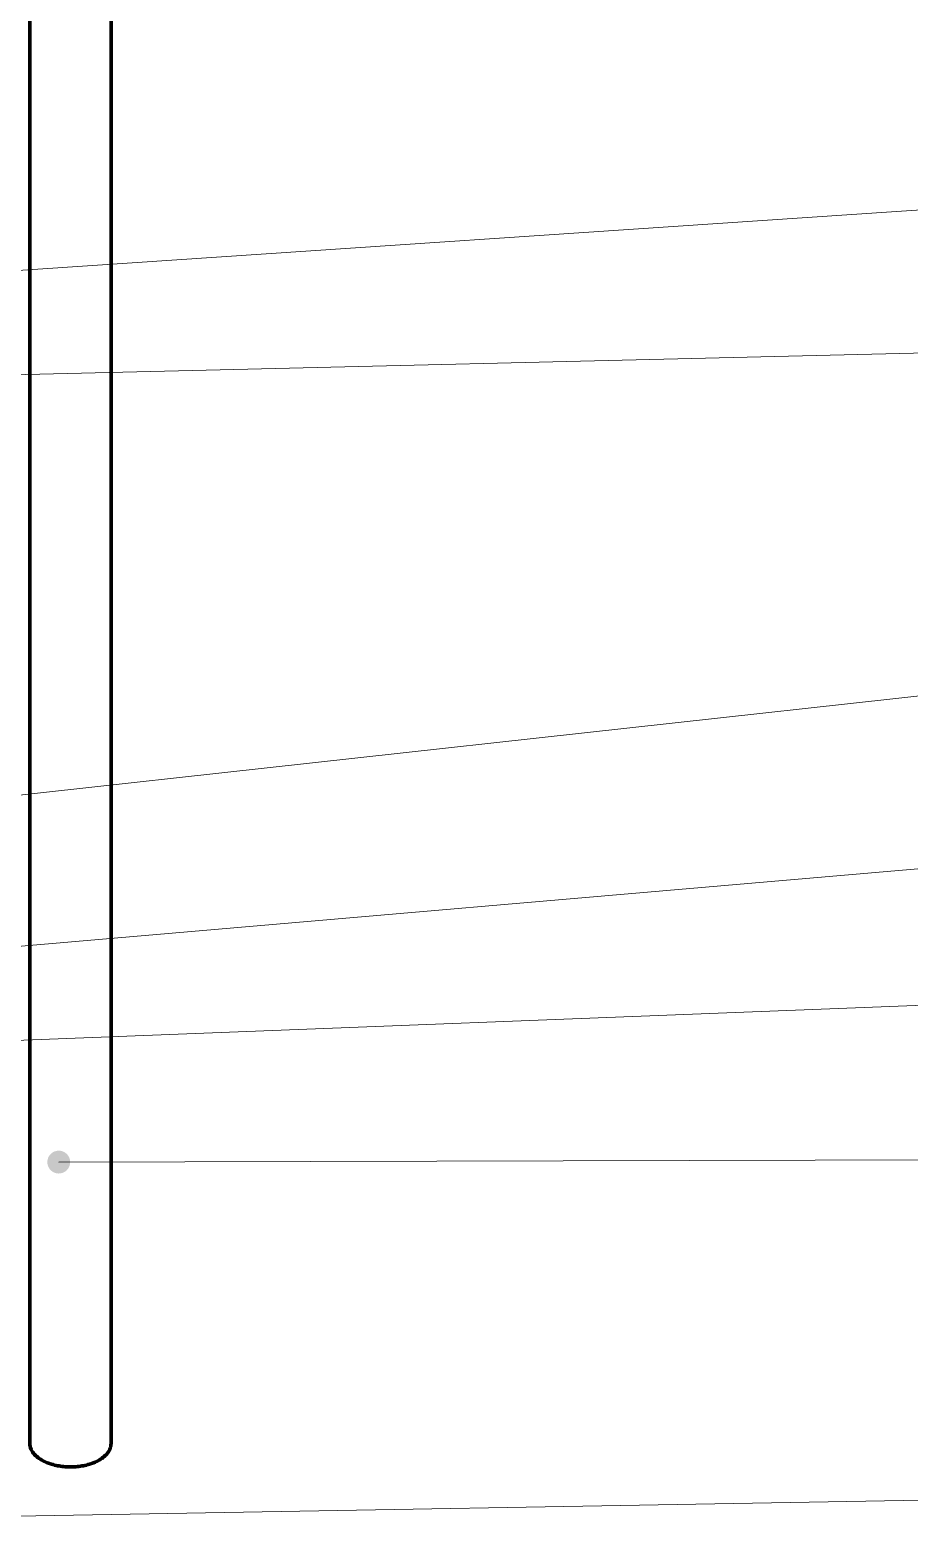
# Model space of a CAD drawing. Header units: millimetres. Extents: x 0 to 594, y 0 to 420.
# Drawn here: x 246.8 to 292.9, y 130 to 208.2 of the extents above; entities that cross this region are included whole.
import ezdxf

# ---------------------------------------------------------------- set-up
doc = ezdxf.new("R2010")
doc.units = ezdxf.units.MM
doc.layers.add('01-VISIBLE', color=7, linetype='CONTINUOUS', lineweight=70)
doc.layers.add('08-FINA', color=5, linetype='CONTINUOUS', lineweight=18)

msp = doc.modelspace()

# ---------------------------------------------------------------- hatches: boundary and pattern name
at = {"layer": '08-FINA'}
h = msp.add_hatch(color=7, dxfattribs=at)
h.dxf.hatch_style = 1
edge = h.paths.add_edge_path()
edge.add_arc((248.28, 148.859), 0.6, 0, 360)

# ---------------------------------------------------------------- linework, layer by layer
at = {"layer": '01-VISIBLE'}
for p, q in [((246.764, 134.108), (246.764, 220.15)), ((251.024, 134.108), (251.024, 220.15))]:
    msp.add_line(p, q, dxfattribs=at)
for points in [[(246.764, 134.108), (246.769, 134.028), (246.782, 133.949), (246.804, 133.872), (246.833, 133.797), (246.87, 133.726), (246.912, 133.658), (246.96, 133.593), (247.012, 133.532), (247.068, 133.475), (247.127, 133.421), (247.19, 133.37), (247.254, 133.323), (247.321, 133.279), (247.39, 133.237), (247.46, 133.199), (247.532, 133.163), (247.605, 133.129), (247.679, 133.098), (247.754, 133.069), (247.829, 133.043), (247.906, 133.019), (247.983, 132.996), (248.061, 132.976), (248.139, 132.958), (248.217, 132.942), (248.296, 132.928), (248.375, 132.915), (248.455, 132.905), (248.535, 132.896), (248.615, 132.889), (248.695, 132.884), (248.775, 132.88), (248.855, 132.878), (248.935, 132.878), (249.015, 132.88), (249.096, 132.884), (249.176, 132.889), (249.256, 132.896), (249.335, 132.905), (249.415, 132.916), (249.494, 132.928), (249.573, 132.942), (249.652, 132.959), (249.73, 132.977), (249.807, 132.997), (249.884, 133.019), (249.961, 133.044), (250.037, 133.07), (250.111, 133.099), (250.185, 133.13), (250.258, 133.164), (250.33, 133.2), (250.4, 133.238)], [(250.4, 133.238), (250.469, 133.28), (250.535, 133.324), (250.6, 133.372), (250.662, 133.422), (250.721, 133.476), (250.777, 133.533), (250.829, 133.594), (250.877, 133.658), (250.919, 133.726), (250.955, 133.798), (250.984, 133.872), (251.006, 133.949), (251.02, 134.028), (251.024, 134.108)]]:
    msp.add_lwpolyline(points, dxfattribs=at)
at = {"layer": '08-FINA'}
for p, q in [((369.51, 203.895), (239.992, 195.189)), ((369.501, 193.089), (232.664, 189.831)), ((369.527, 181.703), (208.602, 163.951)), ((369.517, 170.809), (212.627, 157.266)), ((369.503, 160.022), (224.227, 154.394)), ((369.5, 149.184), (248.28, 148.859)), ((369.501, 132.485), (228.627, 129.981))]:
    msp.add_line(p, q, dxfattribs=at)

doc.saveas('drawing.dxf')
